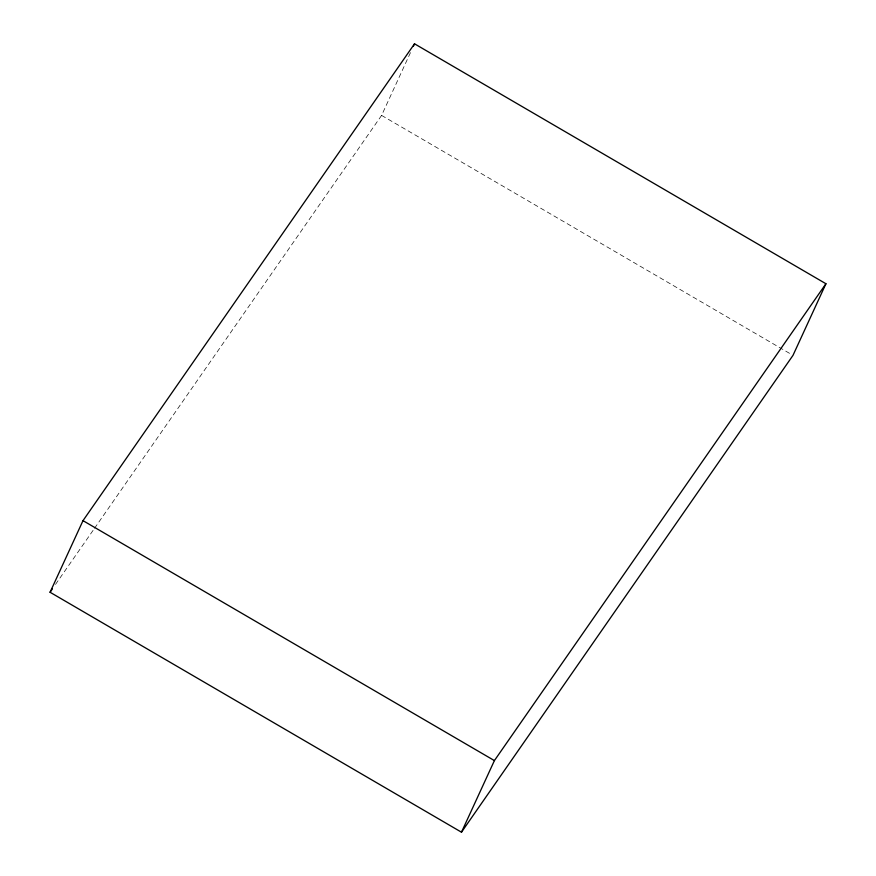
<?xml version="1.0" encoding="UTF-8"?>
<svg xmlns="http://www.w3.org/2000/svg" width="876" height="876" viewBox="0 0 876 876"><rect width="100%" height="100%" fill="white"/><g stroke="black" fill="none" stroke-linecap="round" stroke-linejoin="round"><path stroke-width="0.66" stroke-dasharray="4.38 3.29" d="M94.531 528.294L381.597 115.402L411.118 51.202M55.527 584.391L93.754 529.411M381.597 115.402L791.816 354.66"/><path stroke-width="1.31" d="M50.063 592.253L83.001 520.651L414.523 43.8L825.937 283.747L792.999 355.349L461.477 832.2L50.063 592.253L52.407 588.88M413.384 46.264L414.523 43.8M461.477 832.2L494.403 760.598L825.937 283.747M83.001 520.651L494.403 760.598"/></g></svg>
